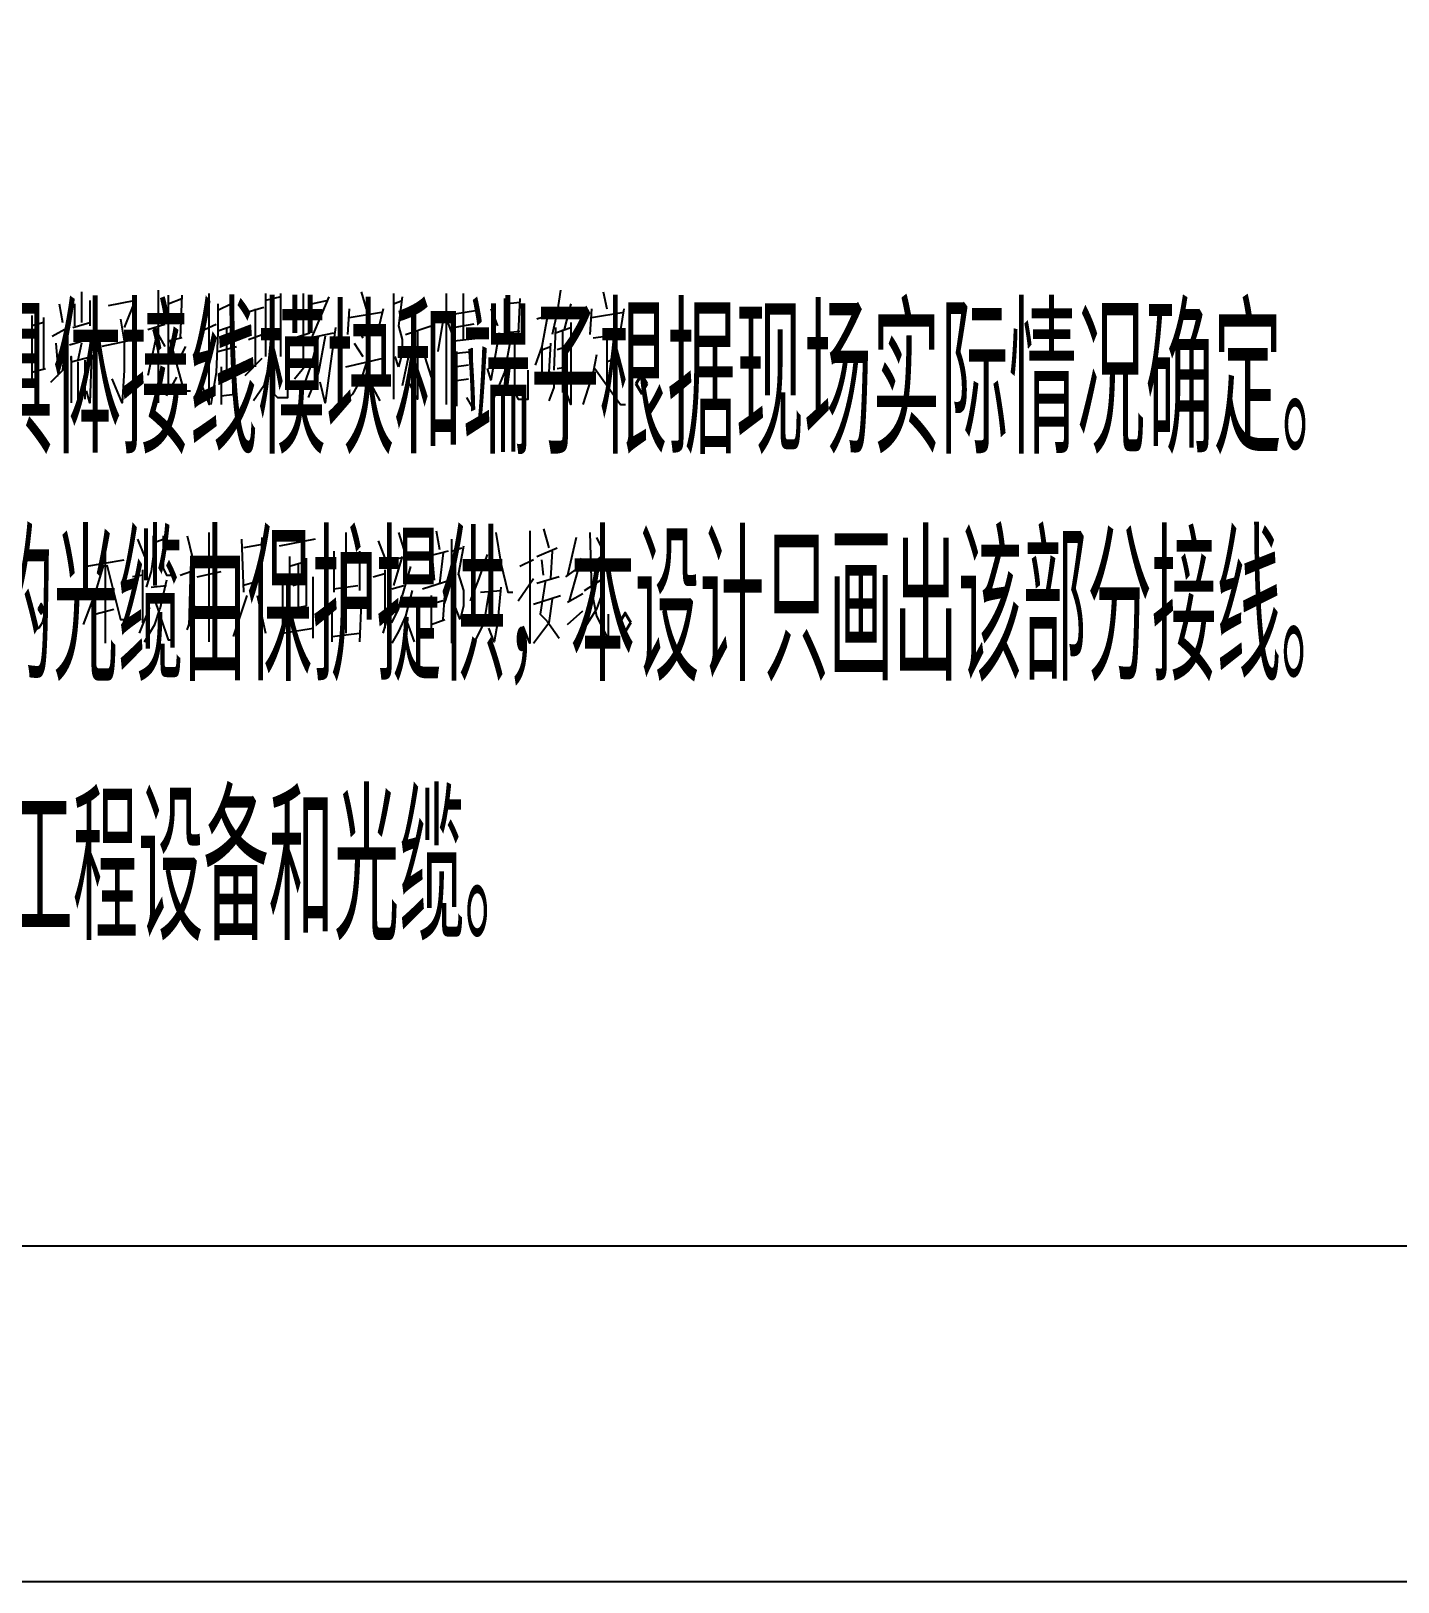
# Model space of a CAD drawing. Header units: metres. Extents: x 17 to 1757, y 17 to 1207.
# Drawn here: x 299.8 to 415.2, y 16.9 to 147.7 of the extents above; entities that cross this region are included whole.
import ezdxf

# ---------------------------------------------------------------- set-up
doc = ezdxf.new("R2010")
doc.units = ezdxf.units.M
for name, color, linetype in [('LINES', 7, 'Continuous'), ('POLYLINES', 4, 'Continuous'), ('RECTS', 7, 'Continuous'), ('TEXTS', 3, 'Continuous')]:
    doc.layers.add(name, color=color, linetype=linetype)

msp = doc.modelspace()

# ---------------------------------------------------------------- linework, layer by layer
at = {"layer": 'LINES'}
for p, q in [((304.01, 125.71), (304.01, 123.12)), ((310.49, 125.86), (310.49, 116.35)), ((327.62, 125.71), (328.06, 124.27)), ((348.07, 125.71), (348.36, 124.27)), ((302.14, 124.7), (302.42, 123.12)), ((303.43, 124.7), (303.43, 122.83)), ((304.73, 124.99), (304.73, 122.83)), ((306.31, 124.56), (308.47, 124.99)), ((308.62, 125.14), (307.61, 122.69)), ((311.35, 125.42), (311.35, 117.22)), ((311.35, 124.7), (312.5, 125.14)), ((312.5, 125.42), (312.36, 121.82)), ((316.68, 124.7), (315.53, 124.13)), ((316.68, 122.83), (316.68, 124.85)), ((317.98, 123.98), (319.42, 124.42)), ((319.56, 125.57), (319.56, 120.24)), ((320.86, 125.28), (319.56, 124.99)), ((320.86, 120.24), (320.86, 125.57)), ((322.73, 125.57), (322.73, 119.23)), ((324.89, 125.28), (323.45, 121.82)), ((323.45, 124.7), (324.74, 124.99)), ((330.36, 125.57), (330.36, 116.64)), ((330.36, 124.7), (331.08, 124.99)), ((331.66, 124.27), (333.1, 124.85)), ((334.82, 116.21), (334.82, 125.57)), ((336.26, 121.68), (336.26, 125.57)), ((339.72, 125.14), (339.72, 121.68)), ((339.72, 124.7), (341.02, 124.85)), ((341.02, 125.14), (340.87, 122.26)), ((345.34, 124.7), (344.76, 122.54)), ((299.83, 123.7), (299.83, 118.08)), ((300.84, 123.12), (299.83, 122.83)), ((300.84, 119.23), (300.84, 123.55)), ((303.29, 122.69), (304.73, 123.12)), ((311.35, 123.12), (312.22, 123.41)), ((318.7, 119.38), (318.7, 124.27)), ((326.62, 124.27), (326.47, 122.11)), ((326.62, 123.55), (329.35, 123.98)), ((329.5, 124.27), (329.06, 122.54)), ((334.54, 123.41), (334.1, 120.67)), ((334.82, 123.41), (335.26, 122.26)), ((335.54, 123.84), (337.27, 124.13)), ((338.57, 124.27), (339.14, 122.83)), ((343.9, 123.84), (342.46, 123.41)), ((343.32, 123.55), (342.89, 121.1)), ((344.18, 123.98), (345.19, 124.27)), ((347.06, 124.27), (346.92, 122.11)), ((347.06, 123.55), (349.8, 123.98)), ((349.8, 124.27), (349.51, 122.54)), ((301.56, 121.97), (302.86, 122.69)), ((302.71, 121.97), (302.42, 119.09)), ((303, 121.25), (305.02, 121.82)), ((309.19, 121.82), (305.74, 121.1)), ((309.62, 122.54), (311.06, 122.98)), ((310.49, 122.69), (309.62, 118.66)), ((310.49, 122.11), (311.06, 121.1)), ((312.5, 121.82), (311.35, 121.54)), ((314.09, 122.4), (315.38, 122.98)), ((316.82, 122.83), (315.53, 122.4)), ((316.25, 122.69), (316.25, 118.94)), ((318.12, 121.68), (319.27, 122.11)), ((322.01, 121.82), (323.3, 122.26)), ((323.3, 121.82), (325.32, 122.26)), ((324.6, 121.97), (324.02, 118.94)), ((327.19, 122.83), (327.77, 121.82)), ((331.37, 122.11), (333.53, 122.83)), ((335.26, 121.54), (337.7, 121.82)), ((337.13, 122.98), (335.54, 122.69)), ((339.29, 122.26), (338.57, 118.22)), ((339.72, 122.26), (341.02, 122.4)), ((344.04, 122.69), (343.9, 119.09)), ((344.04, 122.26), (345.34, 122.69)), ((344.62, 122.54), (344.62, 117.22)), ((347.21, 121.82), (349.37, 122.11)), ((348.36, 121.82), (348.36, 117.79)), ((301.85, 121.39), (301.99, 119.66)), ((304.01, 121.39), (303.72, 119.95)), ((312.79, 121.1), (312.07, 119.66)), ((315.24, 121.39), (314.09, 119.81)), ((315.53, 120.67), (317.11, 121.1)), ((327.05, 121.39), (327.77, 120.24)), ((331.8, 121.1), (331.08, 117.79)), ((332.81, 120.82), (333.53, 118.51)), ((335.69, 120.67), (335.69, 116.06)), ((335.69, 120.53), (336.98, 120.67)), ((342.89, 121.1), (342.31, 119.52)), ((342.89, 120.82), (343.61, 121.1)), ((342.89, 121.1), (342.89, 118.37)), ((343.61, 121.39), (343.46, 118.94)), ((345.05, 121.1), (344.18, 120.82)), ((299.83, 118.94), (300.98, 119.23)), ((301.42, 118.08), (302.86, 119.52)), ((303.14, 119.81), (304.87, 120.24)), ((303.72, 119.81), (303.72, 116.64)), ((304.3, 119.95), (304.3, 116.64)), ((315.82, 119.38), (315.82, 116.21)), ((316.82, 119.23), (315.82, 118.94)), ((316.82, 117.07), (316.82, 119.38)), ((317.83, 118.66), (319.27, 120.1)), ((322.01, 118.37), (323.3, 119.95)), ((326.33, 119.38), (329.5, 120.1)), ((330.79, 119.38), (330.5, 120.24)), ((336.7, 119.52), (335.69, 119.38)), ((338.28, 119.23), (338.57, 118.22)), ((344.18, 119.23), (345.05, 119.38)), ((348.36, 119.81), (349.37, 120.24)), ((311.21, 116.93), (312.07, 118.51)), ((324.02, 118.94), (323.16, 116.78)), ((328.06, 118.66), (329.21, 116.5)), ((335.69, 118.22), (336.7, 118.37)), ((343.61, 118.94), (342.89, 118.66)), ((315.82, 116.93), (316.97, 117.07)), ((306.02, 105.55), (306.02, 96.05)), ((308.76, 104.83), (309.34, 103.39)), ((310.06, 105.12), (310.06, 103.25)), ((310.06, 104.54), (310.92, 104.83)), ((312.94, 105.12), (313.37, 103.39)), ((314.81, 96.19), (314.81, 105.41)), ((317.54, 104.83), (317.69, 100.37)), ((319.13, 101.38), (319.27, 104.98)), ((323.74, 104.83), (320.71, 104.26)), ((326.33, 105.41), (326.33, 96.91)), ((330.79, 105.41), (331.22, 103.97)), ((333.96, 105.55), (334.25, 103.97)), ((335.26, 104.83), (335.26, 96.05)), ((339, 105.41), (339.43, 102.82)), ((343.03, 105.7), (343.46, 104.11)), ((345.77, 104.98), (345.05, 101.81)), ((347.5, 104.98), (347.93, 104.11)), ((319.27, 104.4), (317.69, 104.11)), ((321.58, 103.39), (321.58, 98.5)), ((325.32, 103.82), (325.32, 100.37)), ((327.48, 103.82), (327.48, 100.51)), ((329.06, 104.69), (329.64, 103.25)), ((330.22, 103.1), (332.23, 103.54)), ((331.08, 103.39), (330.36, 100.94)), ((334.97, 103.82), (333.24, 103.39)), ((334.54, 103.68), (334.25, 101.09)), ((335.26, 103.82), (336.12, 104.11)), ((336.26, 104.26), (335.83, 101.81)), ((342.46, 103.39), (344.18, 104.11)), ((343.75, 103.82), (343.61, 101.52)), ((346.49, 102.24), (347.93, 103.39)), ((304.3, 102.53), (307.61, 103.1)), ((309.19, 97.78), (309.19, 102.24)), ((312.36, 101.81), (313.22, 102.1)), ((313.22, 102.53), (313.08, 97.49)), ((313.8, 101.66), (315.82, 102.1)), ((323.02, 102.96), (321.58, 102.53)), ((322.3, 102.67), (322.3, 99.07)), ((323.02, 99.22), (323.02, 103.25)), ((329.64, 102.24), (329.64, 97.34)), ((331.8, 102.53), (331.08, 100.08)), ((333.82, 101.38), (333.67, 102.96)), ((342.17, 103.1), (341.02, 102.53)), ((343.03, 101.81), (342.89, 103.1)), ((344.9, 101.66), (345.91, 102.38)), ((346.2, 103.25), (345.19, 99.65)), ((309.19, 101.81), (308.33, 101.66)), ((309.91, 100.8), (311.21, 100.94)), ((311.21, 101.38), (310.63, 98.93)), ((319.27, 101.38), (317.69, 100.94)), ((321, 101.38), (321, 96.62)), ((321.86, 100.94), (322.87, 101.23)), ((323.59, 96.48), (323.59, 101.66)), ((325.32, 100.66), (327.34, 100.94)), ((328.63, 101.66), (329.64, 101.95)), ((330.22, 100.66), (331.22, 100.94)), ((332.81, 100.66), (335.11, 101.38)), ((339.43, 100.8), (339.14, 97.78)), ((340.87, 99.65), (342.17, 101.52)), ((344.33, 101.66), (342.46, 101.09)), ((343.18, 101.38), (342.74, 98.5)), ((346.49, 100.51), (348.07, 101.52)), ((317.98, 100.08), (316.82, 96.62)), ((318.84, 100.08), (319.56, 96.91)), ((327.62, 99.5), (327.48, 96.19)), ((331.94, 100.51), (331.37, 98.35)), ((333.53, 100.08), (333.53, 96.77)), ((334.54, 99.65), (333.53, 99.36)), ((334.54, 98.06), (334.68, 100.08)), ((337.7, 100.37), (339.43, 100.51)), ((342.17, 99.36), (344.47, 100.08)), ((343.75, 99.79), (343.46, 97.78)), ((346.34, 100.22), (345.05, 99.5)), ((300.55, 99.22), (300.55, 98.93)), ((300.55, 98.93), (300.55, 98.78)), ((300.55, 98.93), (300.7, 98.93)), ((305.16, 98.5), (306.74, 98.93)), ((309.77, 99.07), (308.9, 96.91)), ((312.94, 97.2), (313.66, 99.22)), ((321.58, 98.93), (323.02, 99.22)), ((325.18, 96.19), (325.18, 99.36)), ((329.5, 96.91), (330.07, 98.93)), ((331.37, 98.21), (332.09, 96.19)), ((335.98, 98.06), (335.54, 99.22)), ((343.32, 97.92), (342.74, 98.5)), ((345.05, 97.63), (346.34, 98.78)), ((321, 96.91), (323.59, 97.34)), ((325.18, 96.62), (327.48, 96.91)), ((333.53, 97.63), (334.68, 98.06)), ((343.32, 97.92), (344.33, 96.48)), ((87.79, 45.22), (1672.37, 45.22))]:
    msp.add_line(p, q, dxfattribs=at)
at = {"layer": 'POLYLINES'}
for points in [[(344.47, 125.86), (344.18, 123.98), (343.75, 122.11)], [(314.23, 117.65), (314.81, 116.21), (314.81, 125.57)], [(315.53, 124.7), (315.53, 122.26), (315.38, 118.94), (314.95, 116.21)], [(331.08, 125.28), (330.79, 122.83), (331.08, 121.68)], [(307.32, 123.41), (307.61, 121.54), (307.61, 119.09), (307.46, 116.35), (306.6, 118.37)], [(320.14, 123.84), (320.14, 121.54), (319.85, 119.66), (319.42, 117.79), (318.55, 116.5)], [(328.34, 123.26), (328.06, 119.66), (327.62, 118.37), (326.9, 117.07), (326.04, 116.21)], [(345.34, 123.12), (345.34, 116.21), (344.9, 117.36)], [(324.02, 121.97), (323.45, 119.66), (322.87, 118.08)], [(325.46, 122.69), (325.03, 119.66), (324.6, 116.35), (324.17, 118.08)], [(332.38, 122.4), (332.38, 116.64), (331.66, 118.08)], [(311.5, 121.54), (312.65, 117.36), (313.22, 117.36)], [(320.28, 120.53), (320.28, 117.07), (320.57, 116.78), (321.43, 116.78), (321.43, 118.94)], [(331.08, 121.68), (331.08, 120.53), (330.79, 119.38)], [(336.98, 120.96), (336.98, 116.06), (336.55, 116.78)], [(340.15, 121.25), (339.72, 118.94), (338.71, 116.5)], [(340.58, 121.25), (340.58, 117.22), (340.87, 116.64), (341.74, 116.64), (341.74, 119.09)], [(303.14, 119.95), (303.14, 120.24), (303.14, 116.35)], [(304.87, 120.38), (304.73, 116.35), (304.44, 117.36)], [(347.5, 120.38), (347.21, 118.94), (346.34, 116.21)], [(347.35, 119.23), (349.51, 116.21), (349.94, 116.21)], [(343.9, 118.94), (343.9, 117.65), (343.46, 116.5)], [(351.81, 117.95), (351.3, 118.8), (350.79, 117.95)], [(350.79, 117.95), (351.3, 117.1), (351.81, 117.95)], [(351.75, 117.95), (351.3, 118.7), (350.86, 117.95)], [(350.86, 117.95), (351.3, 117.21), (351.75, 117.95)], [(310.92, 105.12), (310.92, 103.82), (310.92, 102.38), (311.21, 101.81), (311.78, 101.81)], [(341.88, 105.55), (341.88, 96.05), (341.3, 97.49)], [(346.92, 105.41), (347.06, 100.51), (347.5, 98.35)], [(310.06, 103.39), (309.91, 102.1), (309.48, 100.8)], [(338.28, 103.54), (337.56, 101.52), (336.84, 99.65)], [(305.88, 102.67), (305.16, 100.22), (304.15, 97.63)], [(306.17, 102.67), (307.32, 98.06), (307.9, 98.06)], [(339.43, 102.82), (340.01, 100.37), (340.44, 100.37)], [(335.83, 101.95), (336.26, 100.51), (336.26, 99.22), (335.98, 98.06)], [(310.06, 100.08), (311.35, 96.34), (311.78, 96.34)], [(330.22, 97.78), (330.79, 98.93), (331.08, 100.08)], [(338.42, 100.37), (337.99, 97.78), (337.13, 96.05)], [(348.07, 100.51), (347.5, 98.93), (346.2, 96.91)], [(300.84, 98.93), (300.84, 98.35), (300.7, 97.78), (300.41, 97.34), (300.12, 97.2)], [(300.87, 98.97), (300.62, 99.4), (300.36, 98.97)], [(300.36, 98.97), (300.62, 98.54), (300.87, 98.97)], [(300.81, 98.97), (300.62, 99.29), (300.43, 98.97)], [(300.43, 98.97), (300.62, 98.65), (300.81, 98.97)], [(309.34, 96.19), (310.2, 97.63), (310.63, 98.93)], [(331.37, 98.35), (330.79, 97.06), (330.22, 96.05)], [(347.5, 98.35), (348.5, 96.34), (348.5, 98.5)], [(350.43, 97.8), (349.92, 98.65), (349.41, 97.8)], [(350.37, 97.8), (349.92, 98.54), (349.47, 97.8)], [(339.14, 97.78), (338.86, 96.19), (338.42, 97.34)], [(342.17, 96.05), (343.03, 97.2), (343.46, 97.78)], [(349.41, 97.8), (349.92, 96.95), (350.43, 97.8)], [(349.47, 97.8), (349.92, 97.06), (350.37, 97.8)]]:
    msp.add_lwpolyline(points, dxfattribs=at)
at = {"layer": 'RECTS'}
msp.add_lwpolyline([(16.87, 1207.44), (1700.66, 1207.44), (1700.66, 16.85), (16.87, 16.85)], dxfattribs=at)

# ---------------------------------------------------------------- texts
at = {"layer": 'TEXTS'}
for s, width, p in [('现有光纤配线架只标出新装ODF模块的顺序编号，其余具体接线模块和端子根据现场实际情况确定。', 0.414699, (160.01, 113.21)), ('保护光缆终端盒安装在相关线路保护屏下，光纤保护装置的光缆由保护提供，本设计只画出该部分接线。', 0.39244, (159.86, 94.04)), ('图中虚线为本工程新建设备或光缆，实线表示现有或其它工程设备和光缆。', 0.39654, (160.01, 72.15))]:
    msp.add_text(s, height=10.69, dxfattribs=dict(at, width=width)).set_placement(p)

doc.saveas('drawing.dxf')
